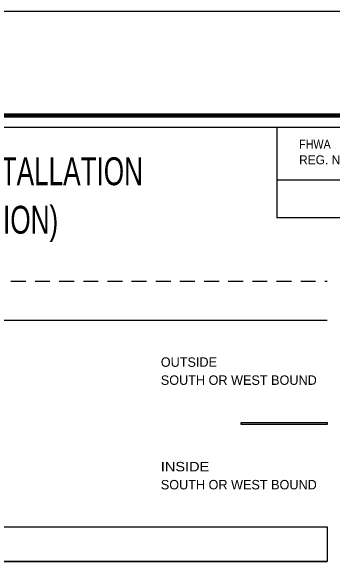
# Model space of a CAD drawing. Extents: x -50.5 to -21, y 43.3 to 54.
# Drawn here: x -44.88 to -41.39, y 47.88 to 53.91 of the extents above; entities that cross this region are included whole.
import ezdxf
from ezdxf.enums import TextEntityAlignment as Align

# ---------------------------------------------------------------- set-up
doc = ezdxf.new("R2010")
doc.units = 0
doc.header["$LTSCALE"] = 0.027
doc.linetypes.add('LONG_DASHED', pattern=[7.5, 6, -1.5])
doc.layers.add('1', color=7, linetype='Continuous', lineweight=13)

msp = doc.modelspace()

# ---------------------------------------------------------------- linework, layer by layer
at = {"layer": '1', "lineweight": 25}
for p, q in [((-41.99497, 52.63653), (-41.99497, 51.6693)), ((-41.99479, 52.07738), (-37.66687, 52.07738)), ((-41.99087, 52.07738), (-37.27754, 52.07738)), ((-42.00104, 51.66669), (-37.27223, 51.66669)), ((-49.85879, 50.55352), (-41.44916, 50.55352)), ((-49.85879, 48.30908), (-41.44916, 48.30908)), ((-49.85879, 47.93056), (-41.44916, 47.93056))]:
    msp.add_line(p, q, dxfattribs=at)
at = {"layer": '1', "linetype": 'LONG_DASHED', "lineweight": 25}
msp.add_line((-49.85879, 50.9768), (-41.44916, 50.9768), dxfattribs=at)
at = {"layer": '1', "lineweight": 25}
for points in [[(-36.78061, 53.9085), (-36.78061, 43.2835), (-50.53061, 43.2835), (-50.53061, 53.9085)], [(-37.27409, 52.64417), (-50.15814, 52.64417), (-50.15814, 43.98425), (-37.27409, 43.98425)], [(-42.38356, 49.44156), (-41.44916, 49.44156), (-41.44916, 49.41815), (-42.38356, 49.41815)], [(-49.85879, 48.30908), (-41.44916, 48.30908), (-41.44916, 47.93056), (-49.85879, 47.93056)]]:
    msp.add_lwpolyline(points, close=True, dxfattribs=at)
at = {"layer": '1', "lineweight": 106}
msp.add_lwpolyline([(-50.3122, 43.86591), (-37.13635, 43.86591), (-37.13635, 52.77324), (-50.3122, 52.77324)], close=True, dxfattribs=at)

# ---------------------------------------------------------------- texts
at = {"layer": '1'}
for s, height, width, p in [('FHWA', 0.09698, 0.9, (-41.75428, 52.41467)), ('INSIDE', 0.1026, 1.15, (-43.25446, 48.9101))]:
    msp.add_text(s, height=height, dxfattribs=dict(at, width=width)).set_placement(p)
at = {"layer": '1', "width": 0.7}
for s, p in [('FOUR LANE TYPE "K" INSTALLATION', (-45.94978, 52.01788)), ('(MEDIAN TERMINATION)', (-46.0284, 51.49099))]:
    msp.add_text(s, height=0.3027, dxfattribs=at).set_placement(p, align=Align.CENTER)
at = {"layer": '1'}
for s, height, p in [('REG. NO.', 0.09698, (-41.75428, 52.24495)), ('OUTSIDE', 0.1026, (-43.25446, 50.04537)), ('SOUTH OR WEST BOUND', 0.1026, (-43.25446, 49.84954)), ('SOUTH OR WEST BOUND', 0.1026, (-43.25446, 48.71427))]:
    msp.add_text(s, height=height, dxfattribs=at).set_placement(p)

doc.saveas('drawing.dxf')
